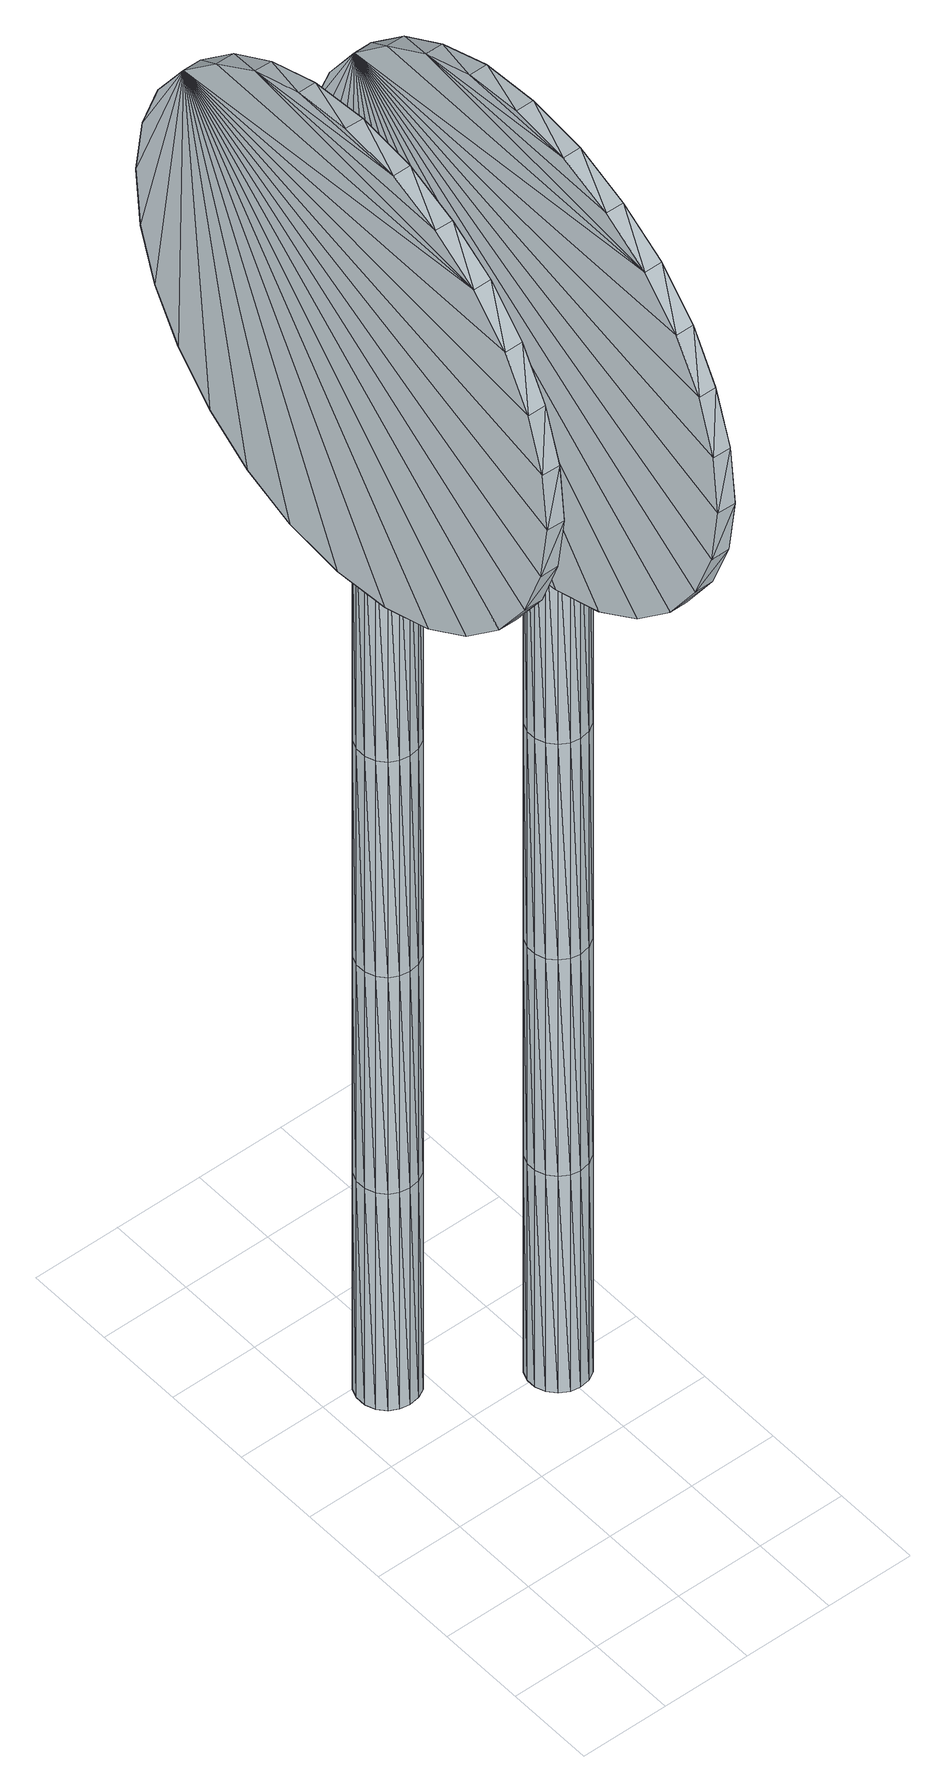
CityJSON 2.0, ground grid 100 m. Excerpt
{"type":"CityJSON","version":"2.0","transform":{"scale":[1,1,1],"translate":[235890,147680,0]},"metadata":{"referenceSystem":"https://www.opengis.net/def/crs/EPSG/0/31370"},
"CityObjects":{
"object1":{"type":"GenericCityObject","attributes":{"cluster":41,"mean_distance_to_centroid":0.176,"new_centroid_x":235846.16,"new_centroid_y":148142.31,"mean_distance_to_camera":6.01,"H1":0,"H2":0,"Z_final":109.47,"cluster2":-1,"proj_x":235849.91,"proj_y":148145.84,"id_line":53047,"bearing_l":136.75,"distance":5.16,"orientation":"right","G_obj":136.75},"geometry":[{"type":"MultiSurface","lod":"2","boundaries":[[[0,1,2]],[[2,1,3]],[[3,1,4]],[[4,1,5]],[[5,1,6]],[[1,7,6]],[[1,8,7]],[[1,9,8]],[[1,10,9]],[[1,11,10]],[[1,12,11]],[[1,13,12]],[[1,14,13]],[[15,14,1]],[[16,15,1]],[[17,16,1]],[[18,17,1]],[[0,18,1]],[[19,20,0]],[[19,0,2]],[[21,19,2]],[[21,2,3]],[[21,3,22]],[[22,3,4]],[[22,4,23]],[[23,4,5]],[[23,5,24]],[[24,5,6]],[[24,6,25]],[[25,6,7]],[[25,7,26]],[[26,7,8]],[[26,8,27]],[[8,9,27]],[[27,9,28]],[[9,10,28]],[[10,29,28]],[[10,11,29]],[[11,30,29]],[[11,12,30]],[[30,12,31]],[[31,12,13]],[[31,13,32]],[[32,13,14]],[[32,14,33]],[[33,14,15]],[[33,15,34]],[[34,15,16]],[[34,16,35]],[[35,16,17]],[[36,35,17]],[[18,36,17]],[[20,36,18]],[[20,18,0]],[[37,38,20]],[[37,20,19]],[[39,37,19]],[[21,39,19]],[[39,21,40]],[[40,21,22]],[[40,22,41]],[[41,22,23]],[[41,23,42]],[[42,23,24]],[[42,24,43]],[[43,24,25]],[[43,25,44]],[[44,25,26]],[[26,45,44]],[[26,27,45]],[[27,46,45]],[[27,28,46]],[[28,47,46]],[[28,29,47]],[[47,29,48]],[[29,30,48]],[[48,30,49]],[[49,30,31]],[[49,31,50]],[[50,31,32]],[[50,32,51]],[[51,32,33]],[[51,33,52]],[[52,33,34]],[[52,34,53]],[[53,34,35]],[[54,53,35]],[[54,35,36]],[[38,54,36]],[[38,36,20]],[[55,56,38]],[[55,38,37]],[[57,55,37]],[[57,37,39]],[[57,39,58]],[[58,39,40]],[[58,40,59]],[[59,40,41]],[[59,41,60]],[[60,41,42]],[[60,42,61]],[[61,42,43]],[[61,43,62]],[[62,43,44]],[[44,63,62]],[[44,45,63]],[[45,64,63]],[[45,46,64]],[[46,65,64]],[[46,47,65]],[[47,66,65]],[[47,48,66]],[[66,48,67]],[[67,48,49]],[[67,49,68]],[[68,49,50]],[[68,50,69]],[[69,50,51]],[[69,51,70]],[[70,51,52]],[[70,52,71]],[[71,52,53]],[[72,71,53]],[[72,53,54]],[[56,72,54]],[[56,54,38]],[[73,74,56]],[[73,56,55]],[[75,73,55]],[[75,55,57]],[[75,57,76]],[[76,57,58]],[[76,58,77]],[[77,58,59]],[[77,59,78]],[[78,59,60]],[[78,60,79]],[[79,60,61]],[[79,61,80]],[[80,61,62]],[[62,81,80]],[[62,63,81]],[[63,82,81]],[[63,64,82]],[[64,83,82]],[[64,65,83]],[[65,84,83]],[[65,66,84]],[[84,66,85]],[[85,66,67]],[[85,67,86]],[[86,67,68]],[[86,68,87]],[[87,68,69]],[[87,69,88]],[[88,69,70]],[[88,70,89]],[[89,70,71]],[[90,89,71]],[[90,71,72]],[[74,90,72]],[[74,72,56]],[[91,92,74]],[[91,74,73]],[[93,91,73]],[[93,73,75]],[[93,75,94]],[[94,75,76]],[[94,76,95]],[[95,76,77]],[[95,77,96]],[[96,77,78]],[[96,78,97]],[[97,78,79]],[[97,79,98]],[[98,79,80]],[[80,99,98]],[[80,81,99]],[[81,100,99]],[[81,82,100]],[[82,101,100]],[[82,83,101]],[[83,102,101]],[[83,84,102]],[[102,84,103]],[[103,84,85]],[[103,85,104]],[[104,85,86]],[[104,86,105]],[[105,86,87]],[[105,87,106]],[[106,87,88]],[[106,88,107]],[[107,88,89]],[[108,107,89]],[[108,89,90]],[[92,108,90]],[[92,90,74]],[[92,91,109]],[[91,93,109]],[[93,94,109]],[[94,95,109]],[[95,96,109]],[[109,96,97]],[[109,97,98]],[[109,98,99]],[[109,99,100]],[[109,100,101]],[[109,101,102]],[[109,102,103]],[[109,103,104]],[[105,109,104]],[[106,109,105]],[[107,109,106]],[[108,109,107]],[[92,109,108]],[[110,111,112]],[[113,112,114]],[[115,112,113]],[[116,112,115]],[[117,112,116]],[[118,112,117]],[[119,112,118]],[[120,112,119]],[[121,112,120]],[[122,112,121]],[[122,123,112]],[[123,110,112]],[[111,124,112]],[[124,125,112]],[[125,126,112]],[[126,127,112]],[[127,128,112]],[[128,129,112]],[[129,130,112]],[[130,131,112]],[[112,131,132]],[[131,133,132]],[[131,134,133]],[[133,134,135]],[[133,135,136]],[[135,137,136]],[[133,136,138]],[[136,139,138]],[[136,137,139]],[[137,140,139]],[[137,135,140]],[[135,141,140]],[[135,134,141]],[[134,142,141]],[[134,131,142]],[[131,143,142]],[[131,130,143]],[[143,130,144]],[[144,130,129]],[[144,129,145]],[[145,129,128]],[[145,128,146]],[[146,127,147]],[[147,127,126]],[[147,126,148]],[[148,126,125]],[[148,125,149]],[[149,125,124]],[[150,149,124]],[[150,124,111]],[[151,150,111]],[[151,111,110]],[[152,151,110]],[[152,110,123]],[[146,128,127]],[[153,123,122]],[[154,153,122]],[[154,122,121]],[[155,154,121]],[[155,121,120]],[[156,155,120]],[[156,120,119]],[[157,156,119]],[[157,119,118]],[[157,118,158]],[[158,118,117]],[[158,117,159]],[[153,152,123]],[[159,117,116]],[[159,116,160]],[[160,116,115]],[[160,115,161]],[[161,115,113]],[[161,113,162]],[[162,113,114]],[[162,114,163]],[[163,114,112]],[[163,112,164]],[[164,112,132]],[[132,165,164]],[[132,133,165]],[[133,138,165]],[[138,139,140]],[[161,162,163]],[[160,161,163]],[[159,160,163]],[[158,159,163]],[[157,158,163]],[[156,157,163]],[[155,156,163]],[[154,155,163]],[[153,154,163]],[[153,163,152]],[[152,163,151]],[[151,163,150]],[[150,163,149]],[[149,163,148]],[[148,163,147]],[[147,163,146]],[[146,163,145]],[[145,163,144]],[[144,163,143]],[[143,163,142]],[[163,164,142]],[[142,164,165]],[[142,165,141]],[[165,140,141]],[[165,138,140]],[[166,167,168]],[[168,167,169]],[[170,168,169]],[[170,169,171]],[[170,171,172]],[[172,171,173]],[[172,173,174]],[[174,173,175]],[[174,175,176]],[[176,175,177]],[[176,177,178]],[[178,177,179]],[[178,179,180]],[[180,179,181]],[[180,181,182]],[[182,181,183]],[[182,183,184]],[[184,183,185]],[[184,185,186]],[[186,185,187]],[[186,187,188]],[[188,187,189]],[[188,189,190]],[[190,189,191]],[[192,190,191]],[[192,191,193]],[[194,192,193]],[[194,193,195]],[[196,194,195]],[[196,195,197]],[[198,196,197]],[[198,197,199]],[[200,198,199]],[[200,199,201]],[[202,200,201]],[[202,201,203]],[[204,202,203]],[[204,203,205]],[[206,204,205]],[[206,205,207]],[[208,206,207]],[[208,207,209]],[[210,208,209]],[[210,209,211]],[[212,210,211]],[[212,211,213]],[[214,212,213]],[[214,213,215]],[[216,214,215]],[[216,215,217]],[[216,217,218]],[[218,217,219]],[[218,219,220]],[[220,219,221]],[[220,221,222]],[[222,221,223]],[[222,223,224]],[[224,223,225]],[[224,225,226]],[[226,225,227]],[[226,227,228]],[[228,227,229]],[[228,229,230]],[[230,229,231]],[[230,231,232]],[[232,231,233]],[[232,233,234]],[[234,233,235]],[[234,235,236]],[[236,235,237]],[[236,237,238]],[[238,237,239]],[[240,238,239]],[[240,239,241]],[[240,241,242]],[[242,241,243]],[[243,244,242]],[[243,245,244]],[[244,245,246]],[[246,245,247]],[[246,247,248]],[[248,247,249]],[[248,249,250]],[[250,249,251]],[[250,251,252]],[[252,251,253]],[[252,253,254]],[[254,253,255]],[[254,255,256]],[[256,255,257]],[[256,257,258]],[[258,257,259]],[[258,259,260]],[[260,259,261]],[[260,261,262]],[[262,261,263]],[[262,263,264]],[[264,263,265]],[[264,265,266]],[[266,265,267]],[[266,267,268]],[[268,267,269]],[[269,270,268]],[[269,271,270]],[[271,272,270]],[[271,273,272]],[[273,274,272]],[[273,275,274]],[[275,276,274]],[[275,277,276]],[[277,278,276]],[[277,279,278]],[[279,280,278]],[[279,281,280]],[[281,282,280]],[[281,283,282]],[[283,284,282]],[[283,285,284]],[[285,286,284]],[[285,287,286]],[[287,288,286]],[[287,289,288]],[[289,290,288]],[[289,291,290]],[[290,291,292]],[[292,291,293]],[[292,293,294]],[[294,293,295]],[[294,295,296]],[[296,295,297]],[[296,297,298]],[[298,297,299]],[[298,299,300]],[[300,299,301]],[[300,301,302]],[[302,301,303]],[[302,303,304]],[[304,303,305]],[[304,305,306]],[[306,305,307]],[[306,307,308]],[[308,307,309]],[[308,309,310]],[[310,309,311]],[[310,311,312]],[[312,311,313]],[[313,166,312]],[[313,167,166]],[[169,167,313]],[[169,313,171]],[[171,313,311]],[[173,171,311]],[[173,311,309]],[[175,173,309]],[[175,309,307]],[[177,175,307]],[[177,307,305]],[[179,177,305]],[[179,305,303]],[[181,179,303]],[[181,303,301]],[[183,181,301]],[[183,301,299]],[[183,299,297]],[[185,183,297]],[[185,297,295]],[[187,185,295]],[[187,295,293]],[[189,187,293]],[[189,293,291]],[[189,291,289]],[[189,289,287]],[[191,189,287]],[[191,287,285]],[[193,191,285]],[[195,193,285]],[[195,285,283]],[[197,195,283]],[[199,197,283]],[[201,199,283]],[[201,283,281]],[[203,201,281]],[[205,203,281]],[[205,281,279]],[[205,279,207]],[[207,279,209]],[[209,279,277]],[[209,277,211]],[[211,277,275]],[[211,275,213]],[[213,275,273]],[[213,273,215]],[[215,273,271]],[[215,271,217]],[[217,271,219]],[[219,271,269]],[[219,269,221]],[[221,269,223]],[[223,269,267]],[[223,267,225]],[[225,267,265]],[[225,265,227]],[[227,265,263]],[[227,263,229]],[[229,263,261]],[[229,261,231]],[[231,261,259]],[[231,259,257]],[[231,257,233]],[[233,257,255]],[[233,255,235]],[[235,255,253]],[[235,253,237]],[[253,251,237]],[[237,251,249]],[[237,249,239]],[[249,247,239]],[[239,247,245]],[[239,245,241]],[[241,245,243]],[[240,242,244]],[[168,312,166]],[[170,312,168]],[[170,310,312]],[[172,310,170]],[[172,308,310]],[[174,308,172]],[[174,306,308]],[[176,306,174]],[[176,304,306]],[[178,304,176]],[[178,302,304]],[[180,302,178]],[[180,300,302]],[[182,300,180]],[[182,298,300]],[[182,296,298]],[[184,296,182]],[[184,294,296]],[[186,294,184]],[[186,292,294]],[[188,292,186]],[[188,290,292]],[[188,288,290]],[[188,286,288]],[[190,286,188]],[[190,284,286]],[[192,284,190]],[[194,284,192]],[[194,282,284]],[[196,282,194]],[[198,282,196]],[[200,282,198]],[[200,280,282]],[[202,280,200]],[[204,280,202]],[[204,278,280]],[[204,206,278]],[[206,208,278]],[[208,276,278]],[[208,210,276]],[[210,274,276]],[[210,212,274]],[[212,272,274]],[[212,214,272]],[[214,270,272]],[[214,216,270]],[[216,218,270]],[[218,268,270]],[[218,220,268]],[[220,222,268]],[[222,266,268]],[[222,224,266]],[[224,264,266]],[[224,226,264]],[[226,262,264]],[[226,228,262]],[[228,260,262]],[[228,230,260]],[[230,258,260]],[[230,256,258]],[[230,232,256]],[[232,254,256]],[[232,234,254]],[[234,252,254]],[[234,236,252]],[[252,236,250]],[[236,248,250]],[[236,238,248]],[[248,238,246]],[[238,244,246]],[[238,240,244]],[[314,315,316]],[[316,315,317]],[[318,316,317]],[[318,317,319]],[[318,319,320]],[[320,319,321]],[[320,321,322]],[[322,321,323]],[[322,323,324]],[[324,323,325]],[[324,325,326]],[[326,325,327]],[[326,327,328]],[[328,327,329]],[[328,329,330]],[[330,329,331]],[[330,331,332]],[[332,331,333]],[[332,333,334]],[[334,333,335]],[[334,335,336]],[[336,335,337]],[[336,337,338]],[[338,337,339]],[[340,338,339]],[[340,339,341]],[[342,340,341]],[[342,341,343]],[[344,342,343]],[[344,343,345]],[[346,344,345]],[[346,345,347]],[[348,346,347]],[[348,347,349]],[[350,348,349]],[[350,349,351]],[[352,350,351]],[[352,351,353]],[[354,352,353]],[[354,353,355]],[[356,354,355]],[[356,355,357]],[[358,356,357]],[[358,357,359]],[[360,358,359]],[[360,359,361]],[[362,360,361]],[[362,361,363]],[[364,362,363]],[[364,363,365]],[[364,365,366]],[[366,365,367]],[[366,367,368]],[[368,367,369]],[[368,369,370]],[[370,369,371]],[[370,371,372]],[[372,371,373]],[[372,373,374]],[[374,373,375]],[[374,375,376]],[[376,375,377]],[[376,377,378]],[[378,377,379]],[[378,379,380]],[[380,379,381]],[[380,381,382]],[[382,381,383]],[[382,383,384]],[[384,383,385]],[[384,385,386]],[[386,385,387]],[[388,386,387]],[[388,387,389]],[[388,389,390]],[[390,389,391]],[[391,392,390]],[[391,393,392]],[[392,393,394]],[[394,393,395]],[[394,395,396]],[[396,395,397]],[[396,397,398]],[[398,397,399]],[[398,399,400]],[[400,399,401]],[[400,401,402]],[[402,401,403]],[[402,403,404]],[[404,403,405]],[[404,405,406]],[[406,405,407]],[[406,407,408]],[[408,407,409]],[[408,409,410]],[[410,409,411]],[[410,411,412]],[[412,411,413]],[[412,413,414]],[[414,413,415]],[[414,415,416]],[[416,415,417]],[[417,418,416]],[[417,419,418]],[[419,420,418]],[[419,421,420]],[[421,422,420]],[[421,423,422]],[[423,424,422]],[[423,425,424]],[[425,426,424]],[[425,427,426]],[[427,428,426]],[[427,429,428]],[[429,430,428]],[[429,431,430]],[[431,432,430]],[[431,433,432]],[[433,434,432]],[[433,435,434]],[[435,436,434]],[[435,437,436]],[[437,438,436]],[[437,439,438]],[[438,439,440]],[[440,439,441]],[[440,441,442]],[[442,441,443]],[[442,443,444]],[[444,443,445]],[[444,445,446]],[[446,445,447]],[[446,447,448]],[[448,447,449]],[[448,449,450]],[[450,449,451]],[[450,451,452]],[[452,451,453]],[[452,453,454]],[[454,453,455]],[[454,455,456]],[[456,455,457]],[[456,457,458]],[[458,457,459]],[[458,459,460]],[[460,459,461]],[[461,314,460]],[[461,315,314]],[[317,315,461]],[[317,461,319]],[[319,461,459]],[[321,319,459]],[[321,459,457]],[[323,321,457]],[[323,457,455]],[[325,323,455]],[[325,455,453]],[[327,325,453]],[[327,453,451]],[[329,327,451]],[[329,451,449]],[[331,329,449]],[[331,449,447]],[[331,447,445]],[[333,331,445]],[[333,445,443]],[[335,333,443]],[[335,443,441]],[[337,335,441]],[[337,441,439]],[[337,439,437]],[[337,437,435]],[[339,337,435]],[[339,435,433]],[[341,339,433]],[[343,341,433]],[[343,433,431]],[[345,343,431]],[[347,345,431]],[[349,347,431]],[[349,431,429]],[[351,349,429]],[[353,351,429]],[[353,429,427]],[[353,427,355]],[[355,427,357]],[[357,427,425]],[[357,425,359]],[[359,425,423]],[[359,423,361]],[[361,423,421]],[[361,421,363]],[[363,421,419]],[[363,419,365]],[[365,419,367]],[[367,419,417]],[[367,417,369]],[[369,417,371]],[[371,417,415]],[[371,415,373]],[[373,415,413]],[[373,413,375]],[[375,413,411]],[[375,411,377]],[[377,411,409]],[[377,409,379]],[[379,409,407]],[[379,407,405]],[[379,405,381]],[[381,405,403]],[[381,403,383]],[[383,403,401]],[[383,401,385]],[[401,399,385]],[[385,399,397]],[[385,397,387]],[[397,395,387]],[[387,395,393]],[[387,393,389]],[[389,393,391]],[[388,390,392]],[[316,460,314]],[[318,460,316]],[[318,458,460]],[[320,458,318]],[[320,456,458]],[[322,456,320]],[[322,454,456]],[[324,454,322]],[[324,452,454]],[[326,452,324]],[[326,450,452]],[[328,450,326]],[[328,448,450]],[[330,448,328]],[[330,446,448]],[[330,444,446]],[[332,444,330]],[[332,442,444]],[[334,442,332]],[[334,440,442]],[[336,440,334]],[[336,438,440]],[[336,436,438]],[[336,434,436]],[[338,434,336]],[[338,432,434]],[[340,432,338]],[[342,432,340]],[[342,430,432]],[[344,430,342]],[[346,430,344]],[[348,430,346]],[[348,428,430]],[[350,428,348]],[[352,428,350]],[[352,426,428]],[[352,354,426]],[[354,356,426]],[[356,424,426]],[[356,358,424]],[[358,422,424]],[[358,360,422]],[[360,420,422]],[[360,362,420]],[[362,418,420]],[[362,364,418]],[[364,366,418]],[[366,416,418]],[[366,368,416]],[[368,370,416]],[[370,414,416]],[[370,372,414]],[[372,412,414]],[[372,374,412]],[[374,410,412]],[[374,376,410]],[[376,408,410]],[[376,378,408]],[[378,406,408]],[[378,404,406]],[[378,380,404]],[[380,402,404]],[[380,382,402]],[[382,400,402]],[[382,384,400]],[[400,384,398]],[[384,396,398]],[[384,386,396]],[[396,386,394]],[[386,392,394]],[[386,388,392]]]}]},
"object2":{"type":"GenericCityObject","attributes":{"cluster":47,"mean_distance_to_centroid":0.164,"new_centroid_x":235983.2,"new_centroid_y":148056.54,"mean_distance_to_camera":6.76,"H1":0,"H2":0,"Z_final":108.83,"cluster2":-1,"proj_x":235983.25,"proj_y":148060.59,"id_line":53591,"bearing_l":90.71,"distance":4.06,"orientation":"right","G_obj":90.71},"geometry":[{"type":"MultiSurface","lod":"2","boundaries":[[[462,463,464]],[[464,463,465]],[[465,463,466]],[[466,463,467]],[[467,463,468]],[[463,469,468]],[[463,470,469]],[[463,471,470]],[[463,472,471]],[[463,473,472]],[[463,474,473]],[[463,475,474]],[[463,476,475]],[[477,476,463]],[[478,477,463]],[[479,478,463]],[[480,479,463]],[[462,480,463]],[[481,482,462]],[[481,462,464]],[[483,481,464]],[[483,464,465]],[[483,465,484]],[[484,465,466]],[[484,466,485]],[[485,466,467]],[[485,467,486]],[[486,467,468]],[[486,468,487]],[[487,468,469]],[[487,469,488]],[[488,469,470]],[[488,470,489]],[[470,471,489]],[[489,471,490]],[[471,472,490]],[[472,491,490]],[[472,473,491]],[[473,492,491]],[[473,474,492]],[[492,474,493]],[[493,474,475]],[[493,475,494]],[[494,475,476]],[[494,476,495]],[[495,476,477]],[[495,477,496]],[[496,477,478]],[[496,478,497]],[[497,478,479]],[[498,497,479]],[[480,498,479]],[[482,498,480]],[[482,480,462]],[[499,500,482]],[[499,482,481]],[[501,499,481]],[[483,501,481]],[[501,483,502]],[[502,483,484]],[[502,484,503]],[[503,484,485]],[[503,485,504]],[[504,485,486]],[[504,486,505]],[[505,486,487]],[[505,487,506]],[[506,487,488]],[[488,507,506]],[[488,489,507]],[[489,508,507]],[[489,490,508]],[[490,509,508]],[[490,491,509]],[[509,491,510]],[[491,492,510]],[[510,492,511]],[[511,492,493]],[[511,493,512]],[[512,493,494]],[[512,494,513]],[[513,494,495]],[[513,495,514]],[[514,495,496]],[[514,496,515]],[[515,496,497]],[[516,515,497]],[[516,497,498]],[[500,516,498]],[[500,498,482]],[[517,518,500]],[[517,500,499]],[[519,517,499]],[[519,499,501]],[[519,501,520]],[[520,501,502]],[[520,502,521]],[[521,502,503]],[[521,503,522]],[[522,503,504]],[[522,504,523]],[[523,504,505]],[[523,505,524]],[[524,505,506]],[[506,525,524]],[[506,507,525]],[[507,526,525]],[[507,508,526]],[[508,527,526]],[[508,509,527]],[[509,528,527]],[[509,510,528]],[[528,510,529]],[[529,510,511]],[[529,511,530]],[[530,511,512]],[[530,512,531]],[[531,512,513]],[[531,513,532]],[[532,513,514]],[[532,514,533]],[[533,514,515]],[[534,533,515]],[[534,515,516]],[[518,534,516]],[[518,516,500]],[[535,536,518]],[[535,518,517]],[[537,535,517]],[[537,517,519]],[[537,519,538]],[[538,519,520]],[[538,520,539]],[[539,520,521]],[[539,521,540]],[[540,521,522]],[[540,522,541]],[[541,522,523]],[[541,523,542]],[[542,523,524]],[[524,543,542]],[[524,525,543]],[[525,544,543]],[[525,526,544]],[[526,545,544]],[[526,527,545]],[[527,546,545]],[[527,528,546]],[[546,528,547]],[[547,528,529]],[[547,529,548]],[[548,529,530]],[[548,530,549]],[[549,530,531]],[[549,531,550]],[[550,531,532]],[[550,532,551]],[[551,532,533]],[[552,551,533]],[[552,533,534]],[[536,552,534]],[[536,534,518]],[[553,554,536]],[[553,536,535]],[[555,553,535]],[[555,535,537]],[[555,537,556]],[[556,537,538]],[[556,538,557]],[[557,538,539]],[[557,539,558]],[[558,539,540]],[[558,540,559]],[[559,540,541]],[[559,541,560]],[[560,541,542]],[[542,561,560]],[[542,543,561]],[[543,562,561]],[[543,544,562]],[[544,563,562]],[[544,545,563]],[[545,564,563]],[[545,546,564]],[[564,546,565]],[[565,546,547]],[[565,547,566]],[[566,547,548]],[[566,548,567]],[[567,548,549]],[[567,549,568]],[[568,549,550]],[[568,550,569]],[[569,550,551]],[[570,569,551]],[[570,551,552]],[[554,570,552]],[[554,552,536]],[[554,553,571]],[[553,555,571]],[[555,556,571]],[[556,557,571]],[[557,558,571]],[[571,558,559]],[[571,559,560]],[[571,560,561]],[[571,561,562]],[[571,562,563]],[[571,563,564]],[[571,564,565]],[[571,565,566]],[[567,571,566]],[[568,571,567]],[[569,571,568]],[[570,571,569]],[[554,571,570]],[[572,573,574]],[[575,574,576]],[[577,574,575]],[[578,574,577]],[[579,574,578]],[[580,574,579]],[[581,574,580]],[[582,574,581]],[[583,574,582]],[[584,574,583]],[[584,585,574]],[[585,572,574]],[[573,586,574]],[[586,587,574]],[[587,588,574]],[[588,589,574]],[[589,590,574]],[[590,591,574]],[[591,592,574]],[[592,593,574]],[[574,593,594]],[[593,595,594]],[[593,596,595]],[[595,596,597]],[[595,597,598]],[[597,599,598]],[[595,598,600]],[[598,601,600]],[[598,599,601]],[[599,602,601]],[[599,597,602]],[[597,603,602]],[[597,596,603]],[[596,604,603]],[[596,593,604]],[[593,605,604]],[[593,592,605]],[[605,592,606]],[[606,592,591]],[[606,591,607]],[[607,591,590]],[[607,590,608]],[[608,589,609]],[[609,589,588]],[[609,588,610]],[[610,588,587]],[[610,587,611]],[[611,587,586]],[[612,611,586]],[[612,586,573]],[[613,612,573]],[[613,573,572]],[[614,613,572]],[[614,572,585]],[[608,590,589]],[[615,585,584]],[[616,615,584]],[[616,584,583]],[[617,616,583]],[[617,583,582]],[[618,617,582]],[[618,582,581]],[[619,618,581]],[[619,581,580]],[[619,580,620]],[[620,580,579]],[[620,579,621]],[[615,614,585]],[[621,579,578]],[[621,578,622]],[[622,578,577]],[[622,577,623]],[[623,577,575]],[[623,575,624]],[[624,575,576]],[[624,576,625]],[[625,576,574]],[[625,574,626]],[[626,574,594]],[[594,627,626]],[[594,595,627]],[[595,600,627]],[[600,601,602]],[[623,624,625]],[[622,623,625]],[[621,622,625]],[[620,621,625]],[[619,620,625]],[[618,619,625]],[[617,618,625]],[[616,617,625]],[[615,616,625]],[[615,625,614]],[[614,625,613]],[[613,625,612]],[[612,625,611]],[[611,625,610]],[[610,625,609]],[[609,625,608]],[[608,625,607]],[[607,625,606]],[[606,625,605]],[[605,625,604]],[[625,626,604]],[[604,626,627]],[[604,627,603]],[[627,602,603]],[[627,600,602]],[[628,629,630]],[[630,629,631]],[[632,630,631]],[[632,631,633]],[[632,633,634]],[[634,633,635]],[[634,635,636]],[[636,635,637]],[[636,637,638]],[[638,637,639]],[[638,639,640]],[[640,639,641]],[[640,641,642]],[[642,641,643]],[[642,643,644]],[[644,643,645]],[[644,645,646]],[[646,645,647]],[[646,647,648]],[[648,647,649]],[[648,649,650]],[[650,649,651]],[[650,651,652]],[[652,651,653]],[[654,652,653]],[[654,653,655]],[[656,654,655]],[[656,655,657]],[[658,656,657]],[[658,657,659]],[[660,658,659]],[[660,659,661]],[[662,660,661]],[[662,661,663]],[[664,662,663]],[[664,663,665]],[[666,664,665]],[[666,665,667]],[[668,666,667]],[[668,667,669]],[[670,668,669]],[[670,669,671]],[[672,670,671]],[[672,671,673]],[[674,672,673]],[[674,673,675]],[[676,674,675]],[[676,675,677]],[[678,676,677]],[[678,677,679]],[[678,679,680]],[[680,679,681]],[[680,681,682]],[[682,681,683]],[[682,683,684]],[[684,683,685]],[[684,685,686]],[[686,685,687]],[[686,687,688]],[[688,687,689]],[[688,689,690]],[[690,689,691]],[[690,691,692]],[[692,691,693]],[[692,693,694]],[[694,693,695]],[[694,695,696]],[[696,695,697]],[[696,697,698]],[[698,697,699]],[[698,699,700]],[[700,699,701]],[[702,700,701]],[[702,701,703]],[[702,703,704]],[[704,703,705]],[[705,706,704]],[[705,707,706]],[[706,707,708]],[[708,707,709]],[[708,709,710]],[[710,709,711]],[[710,711,712]],[[712,711,713]],[[712,713,714]],[[714,713,715]],[[714,715,716]],[[716,715,717]],[[716,717,718]],[[718,717,719]],[[718,719,720]],[[720,719,721]],[[720,721,722]],[[722,721,723]],[[722,723,724]],[[724,723,725]],[[724,725,726]],[[726,725,727]],[[726,727,728]],[[728,727,729]],[[728,729,730]],[[730,729,731]],[[731,732,730]],[[731,733,732]],[[733,734,732]],[[733,735,734]],[[735,736,734]],[[735,737,736]],[[737,738,736]],[[737,739,738]],[[739,740,738]],[[739,741,740]],[[741,742,740]],[[741,743,742]],[[743,744,742]],[[743,745,744]],[[745,746,744]],[[745,747,746]],[[747,748,746]],[[747,749,748]],[[749,750,748]],[[749,751,750]],[[751,752,750]],[[751,753,752]],[[752,753,754]],[[754,753,755]],[[754,755,756]],[[756,755,757]],[[756,757,758]],[[758,757,759]],[[758,759,760]],[[760,759,761]],[[760,761,762]],[[762,761,763]],[[762,763,764]],[[764,763,765]],[[764,765,766]],[[766,765,767]],[[766,767,768]],[[768,767,769]],[[768,769,770]],[[770,769,771]],[[770,771,772]],[[772,771,773]],[[772,773,774]],[[774,773,775]],[[775,628,774]],[[775,629,628]],[[631,629,775]],[[631,775,633]],[[633,775,773]],[[635,633,773]],[[635,773,771]],[[637,635,771]],[[637,771,769]],[[639,637,769]],[[639,769,767]],[[641,639,767]],[[641,767,765]],[[643,641,765]],[[643,765,763]],[[645,643,763]],[[645,763,761]],[[645,761,759]],[[647,645,759]],[[647,759,757]],[[649,647,757]],[[649,757,755]],[[651,649,755]],[[651,755,753]],[[651,753,751]],[[651,751,749]],[[653,651,749]],[[653,749,747]],[[655,653,747]],[[657,655,747]],[[657,747,745]],[[659,657,745]],[[661,659,745]],[[663,661,745]],[[663,745,743]],[[665,663,743]],[[667,665,743]],[[667,743,741]],[[667,741,669]],[[669,741,671]],[[671,741,739]],[[671,739,673]],[[673,739,737]],[[673,737,675]],[[675,737,735]],[[675,735,677]],[[677,735,733]],[[677,733,679]],[[679,733,681]],[[681,733,731]],[[681,731,683]],[[683,731,685]],[[685,731,729]],[[685,729,687]],[[687,729,727]],[[687,727,689]],[[689,727,725]],[[689,725,691]],[[691,725,723]],[[691,723,693]],[[693,723,721]],[[693,721,719]],[[693,719,695]],[[695,719,717]],[[695,717,697]],[[697,717,715]],[[697,715,699]],[[715,713,699]],[[699,713,711]],[[699,711,701]],[[711,709,701]],[[701,709,707]],[[701,707,703]],[[703,707,705]],[[702,704,706]],[[630,774,628]],[[632,774,630]],[[632,772,774]],[[634,772,632]],[[634,770,772]],[[636,770,634]],[[636,768,770]],[[638,768,636]],[[638,766,768]],[[640,766,638]],[[640,764,766]],[[642,764,640]],[[642,762,764]],[[644,762,642]],[[644,760,762]],[[644,758,760]],[[646,758,644]],[[646,756,758]],[[648,756,646]],[[648,754,756]],[[650,754,648]],[[650,752,754]],[[650,750,752]],[[650,748,750]],[[652,748,650]],[[652,746,748]],[[654,746,652]],[[656,746,654]],[[656,744,746]],[[658,744,656]],[[660,744,658]],[[662,744,660]],[[662,742,744]],[[664,742,662]],[[666,742,664]],[[666,740,742]],[[666,668,740]],[[668,670,740]],[[670,738,740]],[[670,672,738]],[[672,736,738]],[[672,674,736]],[[674,734,736]],[[674,676,734]],[[676,732,734]],[[676,678,732]],[[678,680,732]],[[680,730,732]],[[680,682,730]],[[682,684,730]],[[684,728,730]],[[684,686,728]],[[686,726,728]],[[686,688,726]],[[688,724,726]],[[688,690,724]],[[690,722,724]],[[690,692,722]],[[692,720,722]],[[692,718,720]],[[692,694,718]],[[694,716,718]],[[694,696,716]],[[696,714,716]],[[696,698,714]],[[714,698,712]],[[698,710,712]],[[698,700,710]],[[710,700,708]],[[700,706,708]],[[700,702,706]],[[776,777,778]],[[778,777,779]],[[780,778,779]],[[780,779,781]],[[780,781,782]],[[782,781,783]],[[782,783,784]],[[784,783,785]],[[784,785,786]],[[786,785,787]],[[786,787,788]],[[788,787,789]],[[788,789,790]],[[790,789,791]],[[790,791,792]],[[792,791,793]],[[792,793,794]],[[794,793,795]],[[794,795,796]],[[796,795,797]],[[796,797,798]],[[798,797,799]],[[798,799,800]],[[800,799,801]],[[802,800,801]],[[802,801,803]],[[804,802,803]],[[804,803,805]],[[806,804,805]],[[806,805,807]],[[808,806,807]],[[808,807,809]],[[810,808,809]],[[810,809,811]],[[812,810,811]],[[812,811,813]],[[814,812,813]],[[814,813,815]],[[816,814,815]],[[816,815,817]],[[818,816,817]],[[818,817,819]],[[820,818,819]],[[820,819,821]],[[822,820,821]],[[822,821,823]],[[824,822,823]],[[824,823,825]],[[826,824,825]],[[826,825,827]],[[826,827,828]],[[828,827,829]],[[828,829,830]],[[830,829,831]],[[830,831,832]],[[832,831,833]],[[832,833,834]],[[834,833,835]],[[834,835,836]],[[836,835,837]],[[836,837,838]],[[838,837,839]],[[838,839,840]],[[840,839,841]],[[840,841,842]],[[842,841,843]],[[842,843,844]],[[844,843,845]],[[844,845,846]],[[846,845,847]],[[846,847,848]],[[848,847,849]],[[850,848,849]],[[850,849,851]],[[850,851,852]],[[852,851,853]],[[853,854,852]],[[853,855,854]],[[854,855,856]],[[856,855,857]],[[856,857,858]],[[858,857,859]],[[858,859,860]],[[860,859,861]],[[860,861,862]],[[862,861,863]],[[862,863,864]],[[864,863,865]],[[864,865,866]],[[866,865,867]],[[866,867,868]],[[868,867,869]],[[868,869,870]],[[870,869,871]],[[870,871,872]],[[872,871,873]],[[872,873,874]],[[874,873,875]],[[874,875,876]],[[876,875,877]],[[876,877,878]],[[878,877,879]],[[879,880,878]],[[879,881,880]],[[881,882,880]],[[881,883,882]],[[883,884,882]],[[883,885,884]],[[885,886,884]],[[885,887,886]],[[887,888,886]],[[887,889,888]],[[889,890,888]],[[889,891,890]],[[891,892,890]],[[891,893,892]],[[893,894,892]],[[893,895,894]],[[895,896,894]],[[895,897,896]],[[897,898,896]],[[897,899,898]],[[899,900,898]],[[899,901,900]],[[900,901,902]],[[902,901,903]],[[902,903,904]],[[904,903,905]],[[904,905,906]],[[906,905,907]],[[906,907,908]],[[908,907,909]],[[908,909,910]],[[910,909,911]],[[910,911,912]],[[912,911,913]],[[912,913,914]],[[914,913,915]],[[914,915,916]],[[916,915,917]],[[916,917,918]],[[918,917,919]],[[918,919,920]],[[920,919,921]],[[920,921,922]],[[922,921,923]],[[923,776,922]],[[923,777,776]],[[779,777,923]],[[779,923,781]],[[781,923,921]],[[783,781,921]],[[783,921,919]],[[785,783,919]],[[785,919,917]],[[787,785,917]],[[787,917,915]],[[789,787,915]],[[789,915,913]],[[791,789,913]],[[791,913,911]],[[793,791,911]],[[793,911,909]],[[793,909,907]],[[795,793,907]],[[795,907,905]],[[797,795,905]],[[797,905,903]],[[799,797,903]],[[799,903,901]],[[799,901,899]],[[799,899,897]],[[801,799,897]],[[801,897,895]],[[803,801,895]],[[805,803,895]],[[805,895,893]],[[807,805,893]],[[809,807,893]],[[811,809,893]],[[811,893,891]],[[813,811,891]],[[815,813,891]],[[815,891,889]],[[815,889,817]],[[817,889,819]],[[819,889,887]],[[819,887,821]],[[821,887,885]],[[821,885,823]],[[823,885,883]],[[823,883,825]],[[825,883,881]],[[825,881,827]],[[827,881,829]],[[829,881,879]],[[829,879,831]],[[831,879,833]],[[833,879,877]],[[833,877,835]],[[835,877,875]],[[835,875,837]],[[837,875,873]],[[837,873,839]],[[839,873,871]],[[839,871,841]],[[841,871,869]],[[841,869,867]],[[841,867,843]],[[843,867,865]],[[843,865,845]],[[845,865,863]],[[845,863,847]],[[863,861,847]],[[847,861,859]],[[847,859,849]],[[859,857,849]],[[849,857,855]],[[849,855,851]],[[851,855,853]],[[850,852,854]],[[778,922,776]],[[780,922,778]],[[780,920,922]],[[782,920,780]],[[782,918,920]],[[784,918,782]],[[784,916,918]],[[786,916,784]],[[786,914,916]],[[788,914,786]],[[788,912,914]],[[790,912,788]],[[790,910,912]],[[792,910,790]],[[792,908,910]],[[792,906,908]],[[794,906,792]],[[794,904,906]],[[796,904,794]],[[796,902,904]],[[798,902,796]],[[798,900,902]],[[798,898,900]],[[798,896,898]],[[800,896,798]],[[800,894,896]],[[802,894,800]],[[804,894,802]],[[804,892,894]],[[806,892,804]],[[808,892,806]],[[810,892,808]],[[810,890,892]],[[812,890,810]],[[814,890,812]],[[814,888,890]],[[814,816,888]],[[816,818,888]],[[818,886,888]],[[818,820,886]],[[820,884,886]],[[820,822,884]],[[822,882,884]],[[822,824,882]],[[824,880,882]],[[824,826,880]],[[826,828,880]],[[828,878,880]],[[828,830,878]],[[830,832,878]],[[832,876,878]],[[832,834,876]],[[834,874,876]],[[834,836,874]],[[836,872,874]],[[836,838,872]],[[838,870,872]],[[838,840,870]],[[840,868,870]],[[840,866,868]],[[840,842,866]],[[842,864,866]],[[842,844,864]],[[844,862,864]],[[844,846,862]],[[862,846,860]],[[846,858,860]],[[846,848,858]],[[858,848,856]],[[848,854,856]],[[848,850,854]]]}]}
},
"vertices":[
[65,417,2],[65,383,2],[77,415,2],[87,409,2],[94,400,2],[98,389,2],[98,377,2],[94,366,2],[87,357,2],[77,352,2],[65,350,2],[54,352,2],[44,357,2],[36,366,2],[32,377,2],[32,389,2],[36,400,2],[44,409,2],[54,415,2],[77,415,300],[65,417,300],[87,409,300],[94,400,300],[98,389,300],[98,377,300],[94,366,300],[87,357,300],[77,352,300],[65,350,300],[54,352,300],[44,357,300],[36,366,300],[32,377,300],[32,389,300],[36,400,300],[44,409,300],[54,415,300],[77,415,598],[65,417,598],[87,409,598],[94,400,598],[98,389,598],[98,377,598],[94,366,598],[87,357,598],[77,352,598],[65,350,598],[54,352,598],[44,357,598],[36,366,598],[32,377,598],[32,389,598],[36,400,598],[44,409,598],[54,415,598],[77,415,895],[65,417,895],[87,409,895],[94,400,895],[98,389,895],[98,377,895],[94,366,895],[87,357,895],[77,352,895],[65,350,895],[54,352,895],[44,357,895],[36,366,895],[32,377,895],[32,389,895],[36,400,895],[44,409,895],[54,415,895],[77,415,1193],[65,417,1193],[87,409,1193],[94,400,1193],[98,389,1193],[98,377,1193],[94,366,1193],[87,357,1193],[77,352,1193],[65,350,1193],[54,352,1193],[44,357,1193],[36,366,1193],[32,377,1193],[32,389,1193],[36,400,1193],[44,409,1193],[54,415,1193],[77,415,1491],[65,417,1491],[87,409,1491],[94,400,1491],[98,389,1491],[98,377,1491],[94,366,1491],[87,357,1491],[77,352,1491],[65,350,1491],[54,352,1491],[44,357,1491],[36,366,1491],[32,377,1491],[32,389,1491],[36,400,1491],[44,409,1491],[54,415,1491],[65,383,1491],[30,257,1185],[30,201,1221],[39,625,1645],[37,683,1525],[38,661,1589],[36,691,1456],[35,683,1387],[34,661,1324],[33,625,1268],[32,578,1221],[31,522,1185],[30,459,1162],[30,390,1154],[30,320,1162],[31,154,1268],[32,118,1324],[33,96,1387],[34,88,1456],[35,96,1525],[36,118,1589],[38,154,1645],[39,201,1692],[40,578,1692],[40,522,1727],[39,257,1727],[40,320,1750],[40,459,1750],[40,389,1758],[20,459,1750],[19,390,1758],[19,320,1750],[18,257,1728],[18,201,1692],[17,154,1645],[15,118,1589],[14,96,1526],[13,88,1457],[12,96,1387],[11,118,1324],[10,154,1268],[9,201,1221],[9,257,1185],[9,320,1163],[9,390,1155],[9,459,1163],[10,522,1185],[11,578,1221],[12,625,1268],[13,661,1324],[14,683,1387],[15,691,1457],[16,683,1526],[17,661,1589],[18,625,1645],[19,578,1692],[19,522,1728],[22,493,1304],[22,493,1265],[56,493,1304],[56,493,1265],[55,474,1304],[55,474,1265],[77,466,1304],[77,466,1265],[81,464,1304],[81,464,1265],[85,463,1304],[85,463,1265],[88,461,1304],[88,461,1265],[91,459,1304],[91,459,1265],[95,457,1304],[95,457,1265],[98,455,1304],[98,455,1265],[101,453,1304],[101,453,1265],[111,445,1304],[111,445,1265],[114,443,1304],[114,443,1265],[116,440,1304],[116,440,1265],[118,437,1304],[118,437,1265],[119,434,1304],[119,434,1265],[121,431,1304],[121,431,1265],[121,427,1304],[121,427,1265],[121,424,1304],[121,424,1265],[121,389,1304],[121,389,1265],[118,370,1304],[118,370,1265],[117,365,1304],[117,365,1265],[116,360,1304],[116,360,1265],[114,356,1304],[114,356,1265],[111,352,1304],[111,352,1265],[108,348,1304],[108,348,1265],[104,344,1304],[104,344,1265],[100,341,1304],[100,341,1265],[99,341,1304],[99,341,1265],[95,339,1304],[95,339,1265],[90,336,1304],[90,336,1265],[85,335,1304],[85,335,1265],[80,333,1304],[80,333,1265],[75,332,1304],[75,332,1265],[70,332,1304],[70,332,1265],[64,331,1304],[64,331,1265],[53,331,1304],[53,331,1265],[51,306,1304],[51,306,1265],[22,305,1304],[22,305,1265],[22,336,1304],[22,336,1265],[42,350,1304],[42,350,1265],[59,349,1304],[59,349,1265],[62,349,1304],[62,349,1265],[65,349,1304],[65,349,1265],[69,349,1304],[69,349,1265],[72,350,1304],[72,350,1265],[75,350,1304],[75,350,1265],[79,351,1304],[79,351,1265],[82,352,1304],[82,352,1265],[85,353,1304],[85,353,1265],[88,355,1304],[88,355,1265],[90,357,1304],[90,357,1265],[92,359,1304],[92,359,1265],[93,362,1304],[93,362,1265],[94,364,1304],[94,364,1265],[95,367,1304],[95,367,1265],[97,387,1304],[97,387,1265],[97,424,1304],[97,424,1265],[97,426,1304],[97,426,1265],[96,428,1304],[96,428,1265],[95,430,1304],[95,430,1265],[94,432,1304],[94,432,1265],[93,434,1304],[93,434,1265],[91,435,1304],[91,435,1265],[89,437,1304],[89,437,1265],[87,438,1304],[87,438,1265],[84,439,1304],[84,439,1265],[82,440,1304],[82,440,1265],[80,441,1304],[80,441,1265],[77,441,1304],[77,441,1265],[75,442,1304],[75,442,1265],[73,443,1304],[73,443,1265],[52,447,1304],[52,447,1265],[28,460,1304],[28,460,1265],[30,493,1473],[30,493,1434],[64,493,1473],[64,493,1434],[63,474,1473],[63,474,1434],[85,466,1473],[85,466,1434],[89,464,1473],[89,464,1434],[93,463,1473],[93,463,1434],[96,461,1473],[96,461,1434],[99,459,1473],[99,459,1434],[103,457,1473],[103,457,1434],[106,455,1473],[106,455,1434],[109,453,1473],[109,453,1434],[119,445,1473],[119,445,1434],[122,443,1473],[122,443,1434],[124,440,1473],[124,440,1434],[126,437,1473],[126,437,1434],[128,434,1473],[128,434,1434],[129,431,1473],[129,431,1434],[129,427,1473],[129,427,1434],[129,424,1473],[129,424,1434],[129,389,1473],[129,389,1434],[126,370,1473],[126,370,1434],[125,365,1473],[125,365,1434],[124,360,1473],[124,360,1434],[122,356,1473],[122,356,1434],[119,352,1473],[119,352,1434],[116,348,1473],[116,348,1434],[112,344,1473],[112,344,1434],[108,341,1473],[108,341,1434],[107,341,1473],[107,341,1434],[103,339,1473],[103,339,1434],[98,336,1473],[98,336,1434],[93,335,1473],[93,335,1434],[88,333,1473],[88,333,1434],[83,332,1473],[83,332,1434],[78,332,1473],[78,332,1434],[72,331,1473],[72,331,1434],[61,331,1473],[61,331,1434],[59,306,1473],[59,306,1434],[30,305,1473],[30,305,1434],[30,336,1473],[30,336,1434],[50,350,1473],[50,350,1434],[67,349,1473],[67,349,1434],[70,349,1473],[70,349,1434],[73,349,1473],[73,349,1434],[77,349,1473],[77,349,1434],[80,350,1473],[80,350,1434],[84,350,1473],[84,350,1434],[87,351,1473],[87,351,1434],[90,352,1473],[90,352,1434],[93,353,1473],[93,353,1434],[96,355,1473],[96,355,1434],[98,357,1473],[98,357,1434],[100,359,1473],[100,359,1434],[101,362,1473],[101,362,1434],[102,364,1473],[102,364,1434],[103,367,1473],[103,367,1434],[105,387,1473],[105,387,1434],[105,424,1473],[105,424,1434],[105,426,1473],[105,426,1434],[104,428,1473],[104,428,1434],[103,430,1473],[103,430,1434],[102,432,1473],[102,432,1434],[101,434,1473],[101,434,1434],[99,435,1473],[99,435,1434],[97,437,1473],[97,437,1434],[95,438,1473],[95,438,1434],[92,439,1473],[92,439,1434],[90,440,1473],[90,440,1434],[88,441,1473],[88,441,1434],[85,441,1473],[85,441,1434],[83,442,1473],[83,442,1434],[81,443,1473],[81,443,1434],[60,447,1473],[60,447,1434],[36,460,1473],[36,460,1434],
[202,331,2],[202,297,2],[214,329,2],[224,323,2],[231,314,2],[235,303,2],[235,292,2],[231,281,2],[224,272,2],[214,266,2],[202,264,2],[191,266,2],[181,272,2],[173,281,2],[169,292,2],[169,303,2],[173,314,2],[181,323,2],[191,329,2],[214,329,300],[202,331,300],[224,323,300],[231,314,300],[235,303,300],[235,292,300],[231,281,300],[224,272,300],[214,266,300],[202,264,300],[191,266,300],[181,272,300],[173,281,300],[169,292,300],[169,303,300],[173,314,300],[181,323,300],[191,329,300],[214,329,598],[202,331,598],[224,323,598],[231,314,598],[235,303,598],[235,292,598],[231,281,598],[224,272,598],[214,266,598],[202,264,598],[191,266,598],[181,272,598],[173,281,598],[169,292,598],[169,303,598],[173,314,598],[181,323,598],[191,329,598],[214,329,895],[202,331,895],[224,323,895],[231,314,895],[235,303,895],[235,292,895],[231,281,895],[224,272,895],[214,266,895],[202,264,895],[191,266,895],[181,272,895],[173,281,895],[169,292,895],[169,303,895],[173,314,895],[181,323,895],[191,329,895],[214,329,1193],[202,331,1193],[224,323,1193],[231,314,1193],[235,303,1193],[235,292,1193],[231,281,1193],[224,272,1193],[214,266,1193],[202,264,1193],[191,266,1193],[181,272,1193],[173,281,1193],[169,292,1193],[169,303,1193],[173,314,1193],[181,323,1193],[191,329,1193],[214,329,1491],[202,331,1491],[224,323,1491],[231,314,1491],[235,303,1491],[235,292,1491],[231,281,1491],[224,272,1491],[214,266,1491],[202,264,1491],[191,266,1491],[181,272,1491],[173,281,1491],[169,292,1491],[169,303,1491],[173,314,1491],[181,323,1491],[191,329,1491],[202,297,1491],[167,171,1185],[167,115,1221],[176,539,1645],[174,598,1525],[175,575,1589],[173,606,1456],[172,598,1387],[171,575,1324],[170,539,1268],[169,492,1221],[168,436,1185],[167,373,1162],[167,304,1154],[167,235,1162],[168,68,1268],[169,33,1324],[170,10,1387],[171,2,1456],[172,10,1525],[173,33,1589],[175,68,1645],[176,115,1692],[177,492,1692],[177,436,1727],[176,171,1727],[177,235,1750],[178,373,1750],[177,304,1758],[157,373,1750],[156,304,1758],[156,235,1750],[155,171,1728],[155,115,1692],[154,68,1645],[153,33,1589],[151,10,1526],[150,2,1457],[149,10,1387],[148,33,1324],[147,68,1268],[146,115,1221],[146,171,1185],[146,235,1163],[146,304,1155],[146,373,1163],[147,437,1185],[148,493,1221],[149,539,1268],[150,575,1324],[151,598,1387],[152,606,1457],[153,598,1526],[155,575,1589],[155,539,1645],[156,493,1692],[156,436,1728],[159,408,1304],[159,408,1265],[193,407,1304],[193,407,1265],[192,388,1304],[192,388,1265],[214,380,1304],[214,380,1265],[218,378,1304],[218,378,1265],[222,377,1304],[222,377,1265],[225,375,1304],[225,375,1265],[228,373,1304],[228,373,1265],[232,371,1304],[232,371,1265],[235,369,1304],[235,369,1265],[238,367,1304],[238,367,1265],[248,360,1304],[248,360,1265],[251,357,1304],[251,357,1265],[253,355,1304],[253,355,1265],[255,352,1304],[255,352,1265],[256,348,1304],[256,348,1265],[258,345,1304],[258,345,1265],[258,342,1304],[258,342,1265],[258,338,1304],[258,338,1265],[258,303,1304],[258,303,1265],[255,284,1304],[255,284,1265],[254,279,1304],[254,279,1265],[253,274,1304],[253,274,1265],[251,270,1304],[251,270,1265],[248,266,1304],[248,266,1265],[245,262,1304],[245,262,1265],[241,259,1304],[241,259,1265],[237,256,1304],[237,256,1265],[236,255,1304],[236,255,1265],[232,253,1304],[232,253,1265],[227,251,1304],[227,251,1265],[222,249,1304],[222,249,1265],[217,247,1304],[217,247,1265],[212,246,1304],[212,246,1265],[207,246,1304],[207,246,1265],[201,246,1304],[201,246,1265],[190,245,1304],[190,245,1265],[188,220,1304],[188,220,1265],[159,219,1304],[159,219,1265],[159,250,1304],[159,250,1265],[179,264,1304],[179,264,1265],[196,263,1304],[196,263,1265],[199,263,1304],[199,263,1265],[202,263,1304],[202,263,1265],[206,264,1304],[206,264,1265],[209,264,1304],[209,264,1265],[213,265,1304],[213,265,1265],[216,265,1304],[216,265,1265],[219,266,1304],[219,266,1265],[222,267,1304],[222,267,1265],[225,269,1304],[225,269,1265],[227,271,1304],[227,271,1265],[229,273,1304],[229,273,1265],[230,276,1304],[230,276,1265],[231,279,1304],[231,279,1265],[232,282,1304],[232,282,1265],[234,301,1304],[234,301,1265],[234,338,1304],[234,338,1265],[234,340,1304],[234,340,1265],[233,342,1304],[233,342,1265],[232,345,1304],[232,345,1265],[231,346,1304],[231,346,1265],[230,348,1304],[230,348,1265],[228,350,1304],[228,350,1265],[226,351,1304],[226,351,1265],[224,352,1304],[224,352,1265],[221,353,1304],[221,353,1265],[219,354,1304],[219,354,1265],[217,355,1304],[217,355,1265],[214,356,1304],[214,356,1265],[212,356,1304],[212,356,1265],[210,357,1304],[210,357,1265],[189,361,1304],[189,361,1265],[165,374,1304],[165,374,1265],[167,408,1473],[167,408,1434],[201,407,1473],[201,407,1434],[200,388,1473],[200,388,1434],[223,380,1473],[223,380,1434],[226,378,1473],[226,378,1434],[230,377,1473],[230,377,1434],[233,375,1473],[233,375,1434],[236,373,1473],[236,373,1434],[240,371,1473],[240,371,1434],[243,369,1473],[243,369,1434],[246,367,1473],[246,367,1434],[256,360,1473],[256,360,1434],[259,357,1473],[259,357,1434],[261,355,1473],[261,355,1434],[263,352,1473],[263,352,1434],[265,348,1473],[265,348,1434],[266,345,1473],[266,345,1434],[266,342,1473],[266,342,1434],[266,338,1473],[266,338,1434],[266,303,1473],[266,303,1434],[263,284,1473],[263,284,1434],[262,279,1473],[262,279,1434],[261,274,1473],[261,274,1434],[259,270,1473],[259,270,1434],[256,266,1473],[256,266,1434],[253,262,1473],[253,262,1434],[249,259,1473],[249,259,1434],[245,256,1473],[245,256,1434],[245,255,1473],[245,255,1434],[240,253,1473],[240,253,1434],[235,251,1473],[235,251,1434],[230,249,1473],[230,249,1434],[225,247,1473],[225,247,1434],[220,246,1473],[220,246,1434],[215,246,1473],[215,246,1434],[210,246,1473],[210,246,1434],[198,245,1473],[198,245,1434],[196,220,1473],[196,220,1434],[167,219,1473],[167,219,1434],[167,250,1473],[167,250,1434],[188,264,1473],[188,264,1434],[204,263,1473],[204,263,1434],[207,263,1473],[207,263,1434],[211,263,1473],[211,263,1434],[214,264,1473],[214,264,1434],[217,264,1473],[217,264,1434],[221,265,1473],[221,265,1434],[224,265,1473],[224,265,1434],[227,266,1473],[227,266,1434],[230,267,1473],[230,267,1434],[233,269,1473],[233,269,1434],[235,271,1473],[235,271,1434],[237,273,1473],[237,273,1434],[238,276,1473],[238,276,1434],[240,279,1473],[240,279,1434],[240,282,1473],[240,282,1434],[242,301,1473],[242,301,1434],[242,338,1473],[242,338,1434],[242,340,1473],[242,340,1434],[241,342,1473],[241,342,1434],[240,345,1473],[240,345,1434],[239,346,1473],[239,346,1434],[238,348,1473],[238,348,1434],[236,350,1473],[236,350,1434],[234,351,1473],[234,351,1434],[232,352,1473],[232,352,1434],[229,353,1473],[229,353,1434],[227,354,1473],[227,354,1434],[225,355,1473],[225,355,1434],[222,356,1473],[222,356,1434],[220,356,1473],[220,356,1434],[218,357,1473],[218,357,1434],[197,361,1473],[197,361,1434],[173,374,1473],[173,374,1434]
]}
